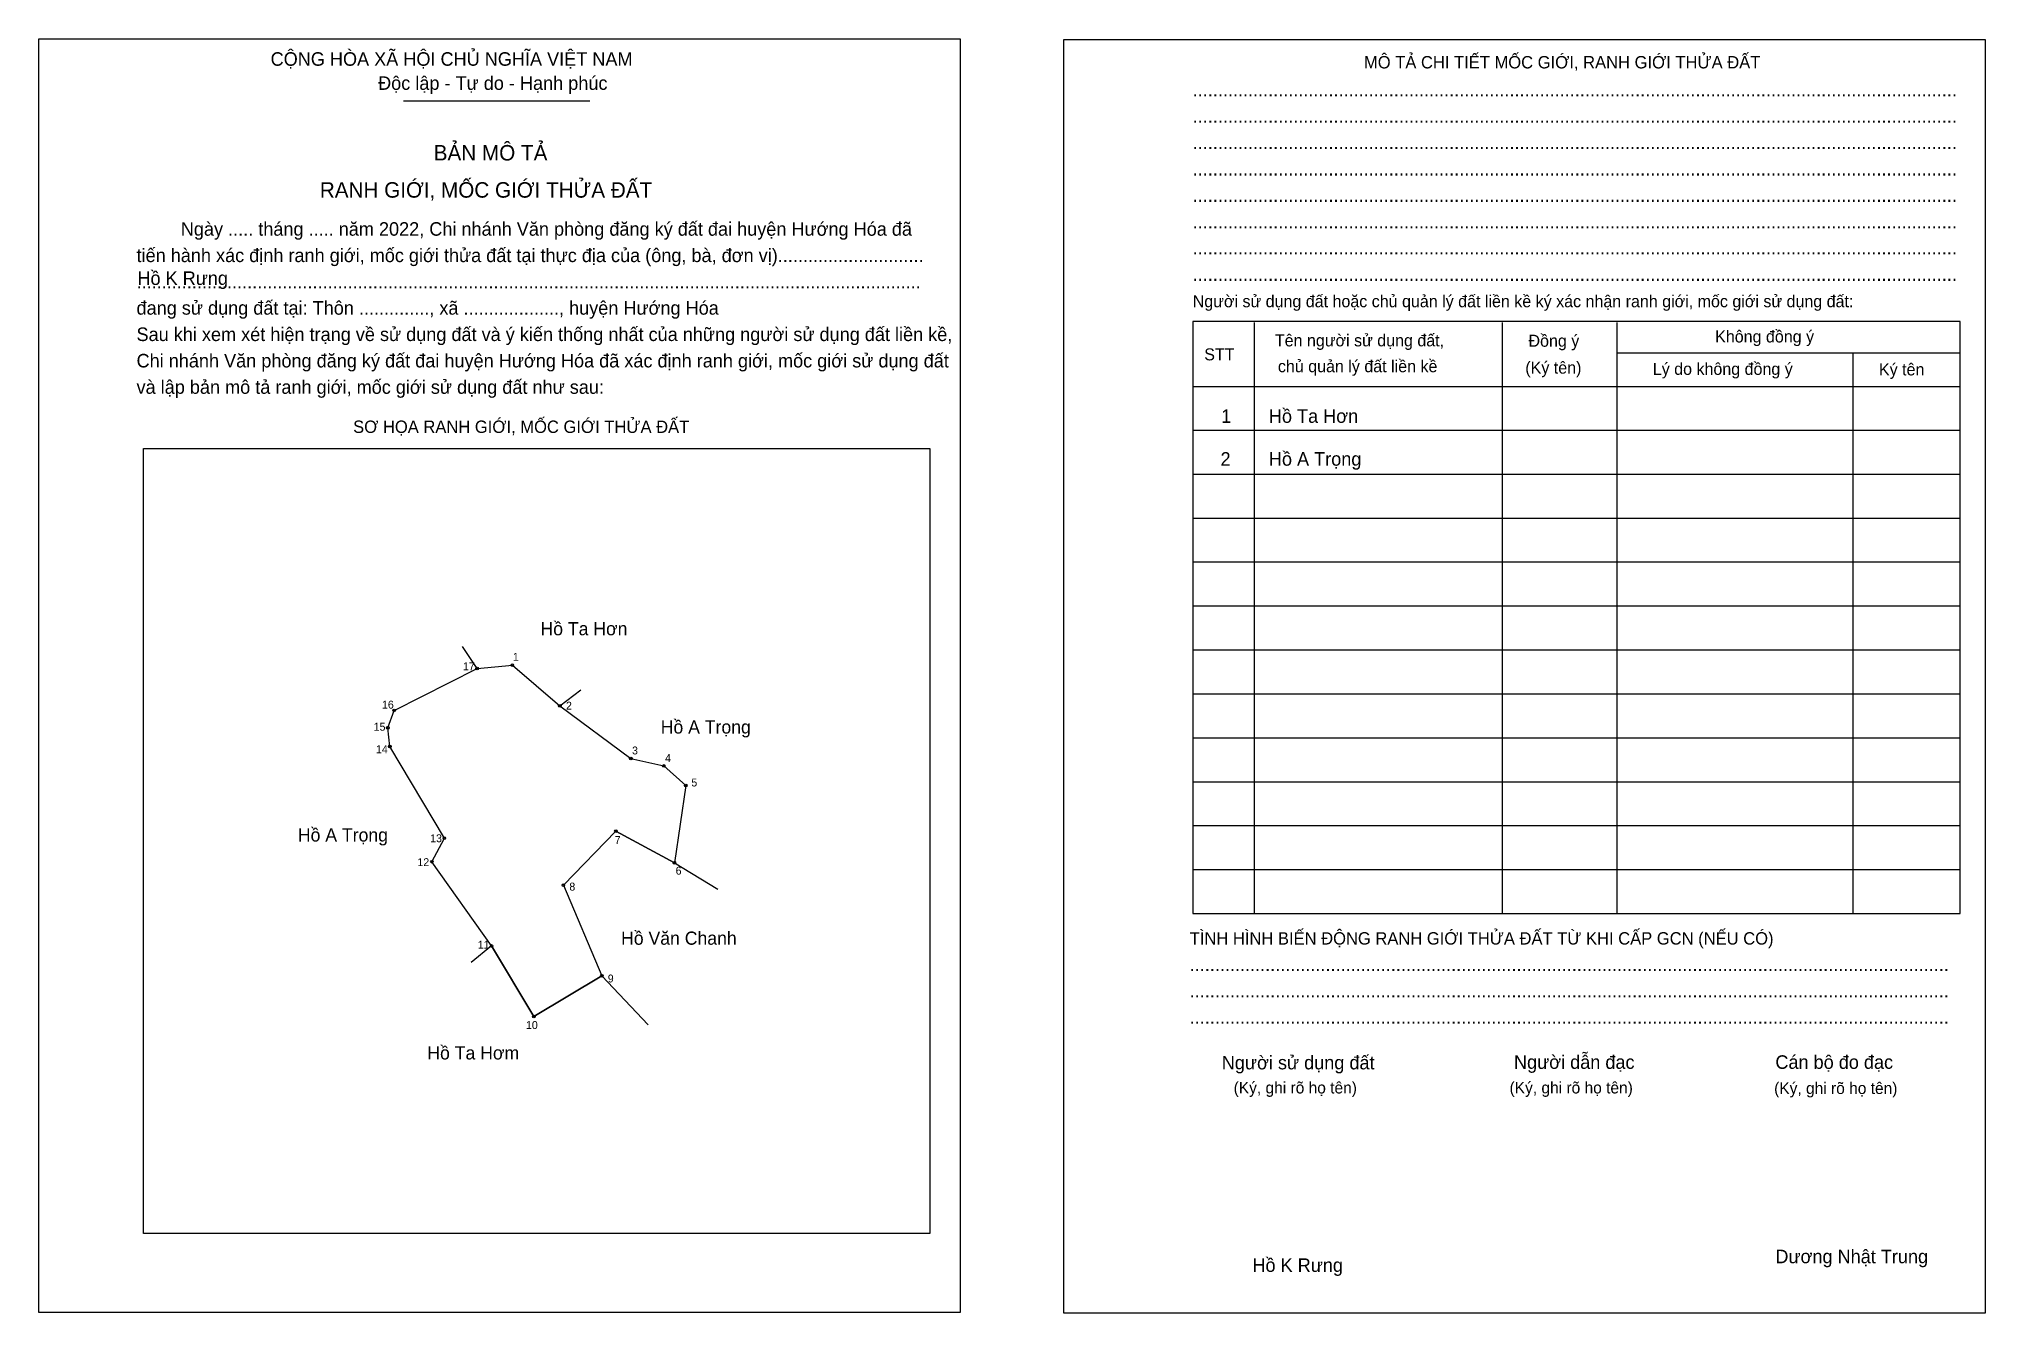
# Model space of a CAD drawing. Extents: x 544087 to 545186, y 1838825 to 1839544.
import ezdxf

# ---------------------------------------------------------------- set-up
doc = ezdxf.new("R2010")
doc.units = 0
for name, color, linetype in [('Level 1', 7, 'Continuous'), ('Level 10', 7, 'Continuous'), ('Level 11', 7, 'Continuous'), ('Level 2', 7, 'Continuous'), ('Level 25', 7, 'Continuous'), ('Level 27', 7, 'Continuous'), ('Level 36', 7, 'Continuous'), ('Level 52', 7, 'Continuous'), ('Level 55', 7, 'Continuous'), ('Level 6', 7, 'Continuous'), ('Level 9', 7, 'Continuous')]:
    doc.layers.add(name, color=color, linetype=linetype)

msp = doc.modelspace()

# ---------------------------------------------------------------- linework, layer by layer
at = {"layer": 'Level 1'}
for p, q in [((544087.3, 1839544.5), (544087.3, 1839544.5)), ((544666, 1839544.2), (544666, 1839544.2)), ((544293.1, 1839509.5), (544398.3, 1839509.5)), ((544773.5, 1839384.2), (544773.5, 1839050.5)), ((544913.5, 1839384.2), (544913.5, 1839050.5)), ((544978.2, 1839384.2), (544978.2, 1839050.5)), ((544978.2, 1839367.1), (545172.2, 1839367.1)), ((545111.5, 1839367.1), (545111.5, 1839050.5)), ((544738.8, 1839348.2), (545172.2, 1839348.2)), ((544738.8, 1839323.4), (545172.2, 1839323.4)), ((544146.4, 1839313.2), (544146.4, 1839313.2)), ((544738.8, 1839298.6), (545172.2, 1839298.6)), ((544738.8, 1839273.8), (545172.2, 1839273.8)), ((544738.8, 1839249), (545172.2, 1839249)), ((544738.8, 1839224.2), (545172.2, 1839224.2)), ((544738.8, 1839199.4), (545172.2, 1839199.4)), ((544738.8, 1839174.6), (545172.2, 1839174.6)), ((544738.8, 1839149.7), (545172.2, 1839149.7)), ((544738.8, 1839124.9), (545172.2, 1839124.9)), ((544738.8, 1839100.1), (545172.2, 1839100.1)), ((544738.8, 1839075.3), (545172.2, 1839075.3)), ((544590.4, 1838869.6), (544590.4, 1838869.6)), ((544607.5, 1838825), (544607.5, 1838825)), ((545186.2, 1838824.7), (545186.2, 1838824.7))]:
    msp.add_line(p, q, dxfattribs=at)
for points in [[(545172.2, 1839384.9), (544738.8, 1839384.9), (544738.8, 1839050.5), (545172.2, 1839050.5)], [(544146.4, 1839313.2), (544590.4, 1839313.2), (544590.4, 1838869.6), (544146.4, 1838869.6)]]:
    msp.add_lwpolyline(points, close=True, dxfattribs=at)
at = {"layer": 'Level 10'}
for p, q in [((544446.1, 1839079.1), (544470.6, 1839064.2)), ((544405.2, 1839015.3), (544431.3, 1838987.5))]:
    msp.add_line(p, q, dxfattribs=at)
msp.add_lwpolyline([(544334.7, 1839188.8), (544354.6, 1839190.7), (544381.4, 1839167.8), (544421.5, 1839138), (544440.1, 1839133.8), (544452.5, 1839122.8), (544446.1, 1839079.1), (544413.1, 1839096.9), (544383.4, 1839066.5), (544405.2, 1839015.3), (544366.7, 1838992.2), (544342.9, 1839032.1), (544309.2, 1839079.7), (544316.2, 1839093), (544285.4, 1839144.8), (544284.3, 1839155.3), (544287.9, 1839165.2)], close=True, dxfattribs=at)
at = {"layer": 'Level 11'}
for centre in [(544334.7, 1839188.8), (544334.7, 1839188.8), (544354.6, 1839190.7), (544287.9, 1839165.2), (544381.4, 1839167.8), (544284.3, 1839155.3), (544285.4, 1839144.8), (544421.5, 1839138), (544440.1, 1839133.8), (544452.5, 1839122.8), (544413.1, 1839096.9), (544316.2, 1839093), (544309.2, 1839079.7), (544446.1, 1839079.1), (544383.4, 1839066.5), (544342.9, 1839032.1), (544405.2, 1839015.3), (544366.7, 1838992.2)]:
    msp.add_circle(centre, 0.744, dxfattribs=at)
at = {"layer": 'Level 2'}
for points in [[(544087.3, 1839544.5), (544607.5, 1839544.5), (544607.5, 1838825), (544087.3, 1838825)], [(544666, 1839544.2), (545186.2, 1839544.2), (545186.2, 1838824.7), (544666, 1838824.7)]]:
    msp.add_lwpolyline(points, close=True, dxfattribs=at)
at = {"layer": 'Level 25'}
for p, q in [((544381.4, 1839167.8), (544421.5, 1839138)), ((544383.4, 1839066.5), (544413.1, 1839096.9)), ((544413.1, 1839096.9), (544446.1, 1839079.1)), ((544342.9, 1839032.1), (544366.7, 1838992.2)), ((544366.7, 1838992.2), (544405.2, 1839015.3))]:
    msp.add_line(p, q, dxfattribs=at)
at = {"layer": 'Level 27'}
for p, q in [((544334.7, 1839188.8), (544326.4, 1839201.2)), ((544381.4, 1839167.8), (544393.3, 1839176.7)), ((544342.9, 1839032.1), (544331.4, 1839022.8))]:
    msp.add_line(p, q, dxfattribs=at)

# ---------------------------------------------------------------- texts
at = {"layer": 'Level 1'}
for s, height, p in [('CỘNG HÒA XÃ HỘI CHỦ NGHĨA VIỆT NAM', 7.641, (544218.1, 1839529.3)), ('MÔ TẢ CHI TIẾT MỐC GIỚI, RANH GIỚI THỬA ĐẤT', 6.986, (544835.5, 1839527.8)), ('Độc lập - Tự do - Hạnh phúc', 7.641, (544278.8, 1839515.7)), ('........................................................................................................................................................', 7.641, (544738.8, 1839512)), ('........................................................................................................................................................', 7.641, (544738.8, 1839497.1)), ('BẢN MÔ TẢ', 8.73, (544310.2, 1839475.8)), ('........................................................................................................................................................', 7.641, (544738.8, 1839482.2)), ('RANH GIỚI, MỐC GIỚI THỬA ĐẤT', 8.734, (544245.9, 1839454.8)), ('........................................................................................................................................................', 7.641, (544738.8, 1839467.3)), ('........................................................................................................................................................', 7.641, (544738.8, 1839452.4)), ('Ngày ..... tháng ..... năm 2022, Chi nhánh Văn phòng đăng ký đất đai huyện Hướng Hóa đã', 7.641, (544167.4, 1839433.3)), ('........................................................................................................................................................', 7.641, (544738.8, 1839437.5)), ('tiến hành xác định ranh giới, mốc giới thửa đất tại thực địa của (ông, bà, đơn vị).............................', 7.641, (544142.4, 1839418.4)), ('........................................................................................................................................................', 7.641, (544738.8, 1839422.7)), ('............................................................................................................................................................', 7.641, (544142.4, 1839403.5)), ('........................................................................................................................................................', 7.641, (544738.8, 1839407.8)), ('đang sử dụng đất tại: Thôn .............., xã ..................., huyện Hướng Hóa', 7.641, (544142.4, 1839388.7)), ('Người sử dụng đất hoặc chủ quản lý đất liền kề ký xác nhận ranh giới, mốc giới sử dụng đất:', 6.768, (544738.8, 1839392.9)), ('Sau khi xem xét hiện trạng về sử dụng đất và ý kiến thống nhất của những người sử dụng đất liền kề,', 7.641, (544142.4, 1839373.8)), ('Tên người sử dụng đất,', 6.768, (544785.2, 1839370.8)), ('Đồng ý', 6.77, (544928.4, 1839370.6)), ('Không đồng ý', 6.768, (545033.8, 1839373)), ('Chi nhánh Văn phòng đăng ký đất đai huyện Hướng Hóa đã xác định ranh giới, mốc giới sử dụng đất', 7.641, (544142.4, 1839358.9)), ('STT', 6.77, (544745.3, 1839362.9)), ('chủ quản lý đất liền kề', 6.768, (544786.9, 1839356.2)), ('(Ký tên)', 6.77, (544926.6, 1839355.4)), ('Lý do không đồng ý', 6.768, (544998.6, 1839354.7)), ('Ký tên', 6.77, (545126.3, 1839354.4)), ('và lập bản mô tả ranh giới, mốc giới sử dụng đất như sau:', 7.641, (544142.4, 1839344)), ('SƠ HỌA RANH GIỚI, MỐC GIỚI THỬA ĐẤT', 6.986, (544264.7, 1839321.9)), ('TÌNH HÌNH BIẾN ĐỘNG RANH GIỚI THỬA ĐẤT TỪ KHI CẤP GCN (NẾU CÓ)', 6.986, (544737.1, 1839032.9)), ('.......................................................................................................................................................', 7.641, (544737.1, 1839018)), ('.......................................................................................................................................................', 7.641, (544737.1, 1839003.1)), ('.......................................................................................................................................................', 7.641, (544737.1, 1838988.2)), ('Người sử dụng đất', 7.641, (544755.2, 1838962.4)), ('Người dẫn đạc', 7.641, (544920.2, 1838962.7)), ('Cán bộ đo đạc', 7.641, (545067.8, 1838962.7)), ('(Ký, ghi rõ họ tên)', 6.55, (544761.9, 1838948.8)), ('(Ký, ghi rõ họ tên)', 6.55, (544917.7, 1838948.8)), ('(Ký, ghi rõ họ tên)', 6.55, (545067.1, 1838948.5)), ('Dương Nhật Trung', 7.641, (545067.8, 1838852.9))]:
    msp.add_text(s, height=height, dxfattribs=at).set_placement(p)
at = {"layer": 'Level 36'}
for s, height, p in [('Hồ Ta Hơn', 7.44, (544370.5, 1839207.6)), ('Hồ A Trọng', 7.44, (544438.4, 1839152.1)), ('Hồ A Trọng', 7.44, (544233.5, 1839091.1)), ('Hồ Văn Chanh', 7.443, (544416, 1839032.8)), ('Hồ Ta Hơm', 7.44, (544306.6, 1838968))]:
    msp.add_text(s, height=height, dxfattribs=at).set_placement(p)
at = {"layer": 'Level 52'}
for s, p in [('1', (544754.9, 1839327.6)), ('Hồ Ta Hơn', (544781.8, 1839327.6)), ('2', (544754.5, 1839303.4)), ('Hồ A Trọng', (544781.8, 1839303.4))]:
    msp.add_text(s, height=7.64, dxfattribs=at).set_placement(p)
at = {"layer": 'Level 55'}
for s, p in [('17', (544334.3, 1839188.8)), ('1', (544354.5, 1839190.7)), ('16', (544287.5, 1839165.2)), ('2', (544381.3, 1839167.8)), ('15', (544283.9, 1839155.3)), ('14', (544285.1, 1839144.8)), ('3', (544421.4, 1839138)), ('4', (544439.9, 1839133.8)), ('5', (544452.4, 1839122.8)), ('7', (544413, 1839096.9)), ('13', (544315.9, 1839093)), ('12', (544308.8, 1839079.7)), ('6', (544446, 1839079.1)), ('8', (544383.2, 1839066.5)), ('11', (544342.6, 1839032.1)), ('9', (544405.1, 1839015.3)), ('10', (544366.3, 1838992.2))]:
    msp.add_text(s, height=0.496, dxfattribs=at).set_placement(p)
at = {"layer": 'Level 6'}
for p in [(544142.9, 1839405.5), (544772.5, 1838848)]:
    msp.add_text('Hồ K Rưng', height=7.64, dxfattribs=at).set_placement(p)
at = {"layer": 'Level 9'}
for s, p in [('1', (544354.9, 1839193.2)), ('17', (544326.7, 1839187.8)), ('16', (544281, 1839166.2)), ('2', (544384.9, 1839165.6)), ('15', (544276.3, 1839153.7)), ('14', (544277.6, 1839141)), ('3', (544422.2, 1839140.3)), ('4', (544440.8, 1839136)), ('5', (544455.7, 1839122.2)), ('13', (544308.2, 1839090.7)), ('7', (544412.4, 1839089.7)), ('12', (544301, 1839077.2)), ('6', (544446.8, 1839072.4)), ('8', (544386.8, 1839063.4)), ('11', (544335.1, 1839030.6)), ('9', (544408.5, 1839011.5)), ('10', (544362.3, 1838985.2))]:
    msp.add_text(s, height=4.47, dxfattribs=at).set_placement(p)

doc.saveas('drawing.dxf')
